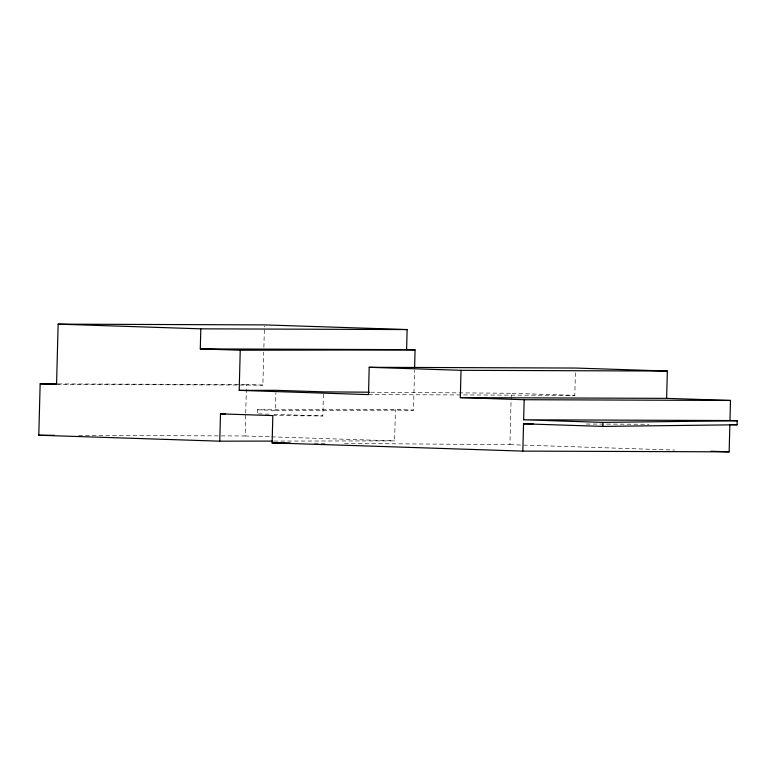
<?xml version="1.0" encoding="UTF-8"?>
<svg xmlns="http://www.w3.org/2000/svg" width="776" height="776" viewBox="0 0 776 776"><rect width="100%" height="100%" fill="white"/><g stroke="black" fill="none" stroke-linecap="round" stroke-linejoin="round"><path stroke-width="0.58" stroke-dasharray="3.88 2.91" d="M78.618 435.385L245.119 435.976L245.691 414.297M245.72 413.094L246.467 384.576L262.88 385.119L263.753 352.052M257.283 412.803L257.37 409.796L395.43 409.563L413.501 410.155L414.549 369.997M263.879 347.328L264.432 326.065M257.37 409.796L275.431 410.388L275.897 392.666M272.832 415.587L322.845 415.955L323.417 394.227M274.035 441.078L394.606 440.884L395.43 409.563M344.544 443.426L509.919 444.667L511.083 400.348M511.112 399.174L511.268 393.267L574.812 395.353L575.394 372.79M275.431 410.388L413.501 410.155M58.248 383.907L246.467 384.576M56.561 384.382L262.88 385.119M368.493 394.606L574.812 395.353M586.287 424.035L649.027 424.259M370.724 392.22L511.268 393.267M314.367 443.203L325.231 443.29M258.457 413.85L269.185 414.2M273.957 414.355L322.845 415.955M245.119 435.976L270.436 436.81M271.639 436.849L394.606 440.884M509.919 444.667L674.645 450.07"/><path stroke-width="1.16" d="M272.832 441.088L219.773 441.175L38.8 435.239L40.148 383.839L57.036 383.897M407.138 329.567L200.819 328.83L200.295 348.899L406.614 349.646L407.138 329.567L264.461 324.892L58.142 324.145L56.561 384.382L40.148 383.839M219.773 441.175L220.491 413.87L225.234 413.86M667.35 371.054L461.031 370.317L460.313 397.622L666.632 398.36L667.35 371.054L575.52 368.047L369.201 367.3L368.493 394.606L239.192 390.367L240.24 350.219L415.073 349.918L414.617 367.64M729.867 424.55L729.149 451.855L522.83 451.108L272.114 442.892L272.832 415.587L220.491 413.87M522.83 451.108L523.548 423.812L533.199 423.841M523.645 419.797L524.178 399.718L730.497 400.455L729.964 420.534L523.645 419.797L602.903 422.396L737.2 420.767L737.093 424.782L602.797 426.402L523.548 423.812M602.797 426.402L602.903 422.396M239.192 390.367L275.965 390.309L323.476 391.861L369.512 392.21M38.8 435.239L54.485 435.297M272.114 442.892L290.224 443.028M58.142 324.145L200.819 328.83M406.614 349.646L415.073 349.918M200.295 348.899L240.24 350.219M369.201 367.3L461.031 370.317M666.632 398.36L730.497 400.455M460.313 397.622L524.178 399.718M729.964 420.534L737.2 420.767M731.07 424.588L737.093 424.782M710.981 451.254L729.149 451.855"/></g></svg>
